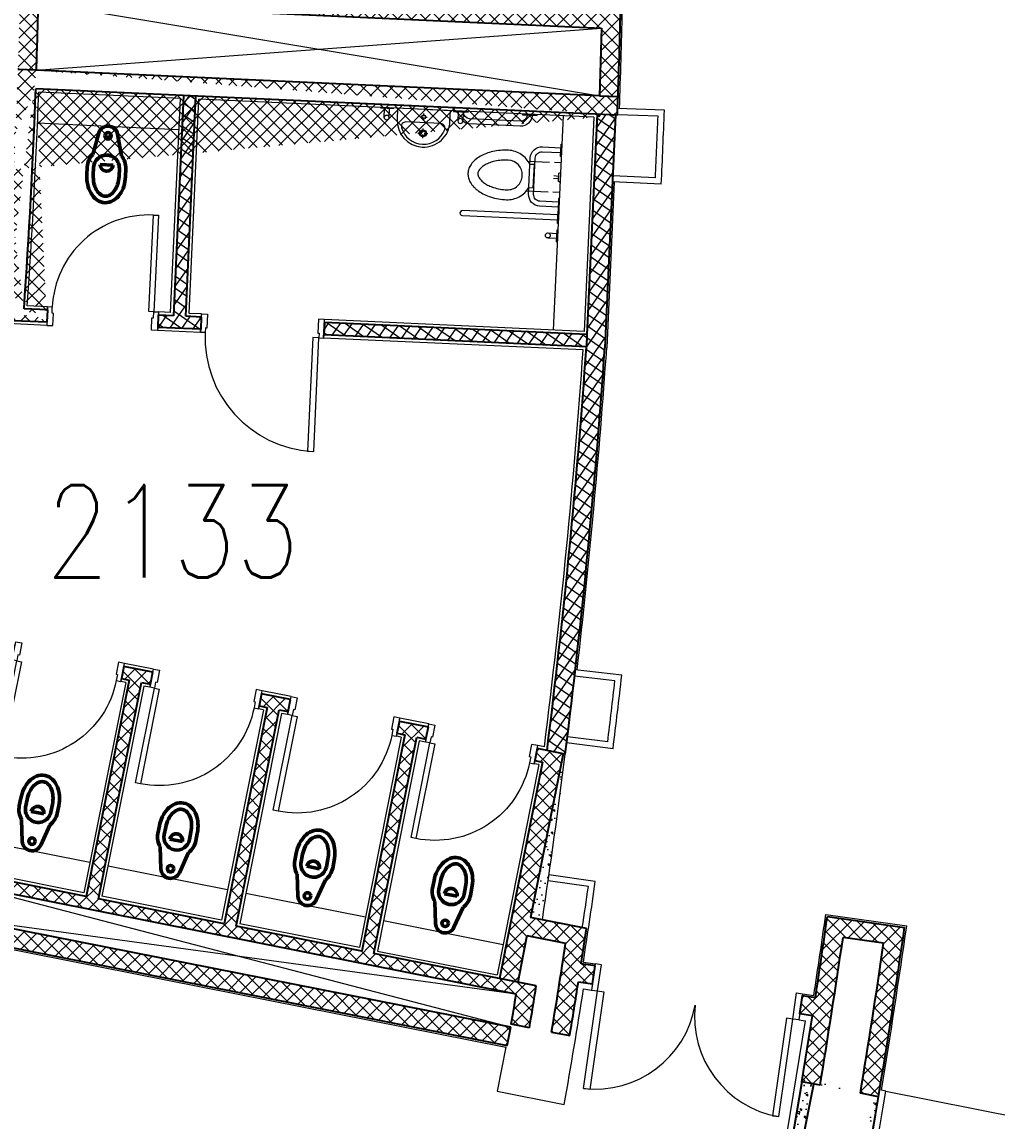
# Model space of a CAD drawing. Header units: inches. Extents: x 342932 to 557958, y 80625 to 242727.
# Drawn here: x 472382 to 480297, y 158779 to 167699 of the extents above; entities that cross this region are included whole.
import ezdxf
from ezdxf.enums import TextEntityAlignment as Align

# ---------------------------------------------------------------- set-up
doc = ezdxf.new("R2010")
doc.units = ezdxf.units.IN
doc.header["$MEASUREMENT"] = 0
for name, color, linetype, lineweight in [('First Floor$0$A-G250-G-Walls-Low-Level', 251, 'Continuous', 15), ('First Floor$0$A-G250-M-Walls-Blockwork', 7, 'Continuous', 25), ('First Floor$0$A-G250-M-Walls-Concrete', 251, 'Continuous', 20), ('First Floor$0$A-G252-H-Internal-Walls', 251, 'Continuous', 9), ('First Floor$0$A-G312-M-Wall-Finish-Plaster', 7, 'Continuous', 15), ('First Floor$0$A-G322-M-Door', 251, 'Continuous', 15), ('First Floor$0$A-G44-G-Fittings-Sanitary', 251, 'Continuous', 15), ('First Floor$0$A-Z036-G-Void-Symbology', 251, 'Continuous', 9), ('First Floor$0$Z-Z001-S-Room-Name-Identification-250', 7, 'Continuous', 15)]:
    doc.layers.add(name, color=color, linetype=linetype, lineweight=lineweight)
doc.styles.add('First Floor$0$Tag-RomanS', font='romans.shx', dxfattribs={"width": 0.8})
pattern_1 = [(140, (361382.1135223866, 239676.5216957793), (15.9390855389031, 182.184668996004), [19.05, -209.55]), (85.00000000000001, (361382.1135223866, 239676.5216957793), (-191.05664288218, -35.24282597566697), [15.24, -167.64]), (190.451, (361383.4417723866, 239691.7036957793), (-175.1166878202919, 146.9425016659592), [16.19, -178.09]), (136.1842, (361331.3135223866, 239676.5216957793), (42.04232793272716, 271.0790408921299), [28.57499999999998, -314.3249999999997]), (186.6356, (361334.8170223866, 239699.1115957793), (-247.4255558900492, 237.4042344662372), [24.285, -267.135]), (81.18400000000004, (361331.3135223866, 239676.5216957793), (-247.4251178605977, 237.404605813934), [22.86, -251.46]), (111, (361344.0135223866, 239701.9216957793), (102.2655185167625, 151.6148798353833), [19.05, -209.55]), (56.00000000000004, (361344.0135223866, 239701.9216957793), (-184.1879661223193, 61.80202834764709), [15.24, -167.64]), (161.4514, (361352.5356223866, 239714.5561957793), (-81.92285771605744, 213.4164907701245), [16.18999999999998, -178.0899999999999]), (127.5, (361382.1135223866, 239676.5216957793), (-84.55503887315311, 3.088603250591822), [0, -165.608, 0, -170.18, 0, -168.275]), (97.49999999999996, (361382.1135223866, 239676.5216957793), (-100.1805748181195, 66.81966251030575), [0, -97.02799999999999, 0, -161.798, 0, -64.135]), (57.49999999999999, (361382.1135223866, 239619.8796957793), (5.728743992673466, 135.5905951668714), [0, -63.49999999999996, 0, -198.1199999999999, 0, -262.8899999999997]), (47.5, (361382.1135223866, 239594.4796957793), (-25.426491033333, 148.129181386018), [0, -82.55, 0, -131.572, 0, -186.69])]
pattern_2 = [(55, (361382.1135223866, 239676.5216957793), (-65.0201935154387, 45.52762963536428), []), (145, (361382.1135223866, 239676.5216957793), (-45.52762963536428, -65.0201935154387), [])]
pattern_3 = [(45, (361382.1135223866, 239676.5216957793), (-56.1266007566822, 56.12660075668221), []), (135, (361382.1135223866, 239676.5216957793), (-56.12660075668221, -56.1266007566822), [])]

# ---------------------------------------------------------------- blocks, each defined once
blk = doc.blocks.new('First Floor$0$Wall Mounted WC-Top')
at = {"lineweight": 50}
for p, q in [((-52.2388059245568, 313.4328358326311), (52.23880601626297, 313.4328358122584)), ((-116.8095212438056, 235.0746268440489), (-76.32976044570387, 60.64446906164812)), ((116.8095212438348, 235.0746268440489), (76.32976044573297, 60.64446906164812))]:
    blk.add_line(p, q, dxfattribs=at)
blk.add_lwpolyline([(116.8095212438348, 235.0746268440562, 0.1844830881382514), (156.7164179621759, 339.5522387770907), (156.7164179743995, 402.2388059415825, 0.06341529084545737), (146.5424852846481, 482.1329301278383, 0.07646786530060042), (118.1752468433115, 548.128242357292, 0.1071362639938633), (65.94193821726367, 601.7741202636462, 0.1473733360632137), (1.05952494777739e-07, 621.6417910478631, 0.1473733360632136), (-65.94193801311485, 601.7741202893594, 0.1071362639938624), (-118.1752466600738, 548.1282424033852, 0.07646786530060083), (-146.5424851271528, 482.132930184991, 0.06341529084545712), (-156.7164178480598, 402.2388060027006), (-156.7164178602834, 339.5522388382087, 0.1844830881382521), (-116.8095211826876, 235.0746268896037)], format="xyb", dxfattribs=at)
blk.add_lwpolyline([(104.477611991766, 339.552238787277), (104.4776120039896, 402.2388059517689, 0.06341529084545733), (95.9708696353191, 469.040774467685, 0.07646786530060047), (73.87682797174784, 520.441730574581, 0.1071362639938632), (37.08349119125342, 558.2300864075514, 0.1473733360632135), (9.576615411788225e-08, 569.4029850774532, 0.1473733360632136), (-37.08349100407213, 558.230086422016, 0.1071362639938622), (-73.87682779930765, 520.4417306033938, 0.07646786530060082), (-95.9708694829169, 469.0407745051125, 0.0634152908454572), (-104.4776118776499, 402.2388059925142), (-104.4776118898735, 339.5522388280224, 0.9999999999999999)], format="xyb", close=True, dxfattribs=at)
blk.add_circle((1.455191522836685e-11, 78.35820895560028), 26.11940298520494, dxfattribs=at)
for centre, radius, start, end in [((4.585308488458395e-08, 313.4328358224448), 52.23880597040987, 359.9999999888276, 179.9999999888276), ((0, 78.358208955593), 78.35820895559618, 193.0652802329602, 346.9347197670447)]:
    blk.add_arc(centre, radius, start, end, dxfattribs=at)
blk = doc.blocks.new('First Floor$0$d1700-215')
at = {"layer": 'First Floor$0$A-G322-M-Door'}
for points in [[(-1599.99999988862, 214.9999999965366), (-1599.999999781052, 1014.999999996537), (-1649.999999781052, 1015.00000000326), (-1649.99999988862, 215.0000000032596)], [(-99.99999988861964, 214.9999997948617), (-99.99999978105188, 1014.999999794862), (-49.99999978105188, 1014.999999788139), (-49.99999988861964, 214.9999997881387)], [(-1699.99999988862, 215.0000000099826), (-1649.99999988862, 215.0000000032596), (-1649.999999916239, 2.463639248162508e-08), (-1699.999999899475, 0)], [(1.113803591579199e-07, 214.9999997814157), (-49.99999988861964, 214.9999997881387), (-50, 1.08091626316309e-07), (0, 0)]]:
    blk.add_lwpolyline(points, close=True, dxfattribs=at)
for centre, start, end in [((-1674.967213830751, 190.03278606807, -1.772035119421962e-06), 1.733498542047832, 88.26650144209269), ((-25.03278595337179, 190.0327858462406, -1.772035119421962e-06), 91.73349854288121, 178.2665014420927)]:
    blk.add_arc(centre, 825.3449374931133, start, end, dxfattribs=at)
blk = doc.blocks.new('First Floor$0$wc26')
at = {"layer": 'First Floor$0$A-G322-M-Door'}
for points, elevation in [([(2079.873445699133, -77103.72522144776), (2091.642912858384, -77101.38435776369), (2101.396511542108, -77150.42380426053), (2138.666490879706, -77143.0110692609), (2109.405694617307, -76995.89273031164), (2060.366248120455, -77005.64632899535)], -2.922779289089453e-09), ([(2101.396511542107, -77150.42380426053), (2062.162600167057, -77158.21483768264), (2215.838819052892, -77925.90170972729), (2255.072730486149, -77918.11067624697)], -2.922779289089453e-09), ([(1295.242301083583, -77259.7828000216), (1283.47283392434, -77262.1236637057), (1293.226432608065, -77311.16311020254), (1255.956453270471, -77318.57584520218), (1226.69565762156, -77171.4575061309), (1275.735104118408, -77161.70390744717)], -2.922779286183514e-09)]:
    blk.add_lwpolyline(points, close=True, dxfattribs=dict(at, elevation=elevation))
blk.add_arc((2060.466611721587, -77159.38033352992, -2.922779289089453e-09), 782.1096745204808, 191.1885384563312, 281.4584832977217, dxfattribs=at)
blk = doc.blocks.new('First Floor$0$Grab Bar-Top')
for p, q in [((-20.13195736141643, 79.48495414847093), (-20.13196294248337, 5.390074058941536)), ((20.00803245941643, 79.48495414847093), (20.00803804048337, 5.390074058941536))]:
    blk.add_line(p, q)
blk.add_lwpolyline([(-50, 5.390076114446856), (50, 5.390076114446856), (50, 0), (-50, 0)], close=True)
blk.add_circle((-0.06196245099999942, 79.10827437756961, 1.044511370689475e-09), 20.07352941946631)
blk = doc.blocks.new('First Floor$0$Hand Rail-Top')
blk.add_lwpolyline([(20.13196221488761, 5.36387146062043), (20.1319622148585, 779.8918496354745, 1.000000000000045), (-20.13196221491671, 779.8918496354727), (-20.13196221488761, 5.36387146062043)], format="xyb")
blk.add_lwpolyline([(49.5670844973065, 0), (-49.5670844973065, 0), (-49.5670844973065, 5.36387146062043), (49.5670844973065, 5.36387146062043)], close=True)
blk = doc.blocks.new('First Floor$0$WC1-Top')
for p, q in [((-120.44116238196, 268.2353383096705), (-120.4411709401087, 93.67647494529213)), ((120.4411906514593, 268.2353188739069), (120.4411820938272, 93.67646313572898)), ((-120.4411729082116, 53.5294161064083), (-120.441175532424, 4.321089200332028e-06)), ((-10.70587874844789, 53.5294107264561), (-6.691174832906128, 13.38235169086676)), ((6.691178113492768, 13.38235103435711), (10.70588596564774, 53.52940967664455)), ((120.4411801254624, 53.52940429714346), (120.4411775010318, -7.488401187927263e-06))]:
    blk.add_line(p, q)
at = {"elevation": -3.113917781812881e-08}
for points in [[(-93.67645405788986, 251.2865847494808), (-93.67645226445809, 214.7059122143036), (93.67648721889587, 214.7059213996106), (93.67648813007817, 251.2865847494808, 0.1364981566869674), (171.899457797629, 325.1642949047646, 0.1364981566869682), (200.7353212866878, 428.823554106435, 0.03167558533348773), (196.6328384748071, 493.5158879008264, 0.03167585312556508), (184.3911119844793, 557.1717481926679, 0.03817813647621705), (166.9421155247882, 608.1736970253713, 0.03817813647621698), (141.9413297511797, 655.9296073704389, 0.05341561904794072), (110.4846118952792, 696.0182599381645, 0.05341470272255491), (71.24942857753338, 728.53326498175, 0.07329165004463457), (37.20654683163549, 744.5167676830521, 0.08750008441107449), (4.283798041626596e-05, 750.0000346597589, 0.07328983270952384), (-37.20651275944718, 744.5167676830521, 0.07329165004463041), (-71.24939450534507, 728.53326498175, 0.05341470272255965), (-110.4845778230909, 696.0182599381645, 0.02668878578395692), (-127.2836168478926, 676.8140736830464, 0.0266887857839577), (-141.9412956789914, 655.9296073704389, 0.03817813647621609), (-166.9420814525998, 608.1736970253713, 0.03817813647621805), (-184.391077912291, 557.1717481926679, 0.03167585312556478), (-196.6328044026187, 493.5158879008266, 0.03167585312549901), (-200.7352872144995, 428.823554106435, 0.1364981566869675), (-171.8994237254407, 325.1642949047646, 0.136498156686968), (-93.67645405788986, 251.2865847494808, 0.999994830903991)], [(2.709193500213537e-05, 308.3823874308323, 0.4142135480137112), (120.4412036087867, 428.8235580429346, 0.06341526758027159), (106.6595800855808, 537.0483331722643, 0.03817816488615993), (93.17404414360635, 576.4654474020075, 0.03817829232775073), (73.85209858455039, 613.3737571786137, 0.05341520030441709), (52.9557463345153, 640.0042289573953, 0.05341526702018172), (26.89230498503601, 661.6035433072537, 0.07329134738483245), (14.04320750098559, 667.6363271091477, 0.07329003480231881), (3.890143996443385e-05, 669.7059169815037, 0.07329171755700066), (-14.0431299011249, 667.6363284860677, 0.07328966463023527), (-26.89222797677796, 661.603545943988, 0.05341694555798066), (-52.95567144406527, 640.0042341498249, 0.05341337621283135), (-73.85197741812446, 613.3738426395138, 0.03818017470334809), (-93.17397548326107, 576.4654565379668, 0.03817636704143955), (-106.6595152901704, 537.0483436304202, 0.03167775011353802), (-116.9818693721284, 483.3729379059395, 0.03167362250336049), (-120.4411494249784, 428.8235698528004, 0.4142162900836011), (2.118718554342162e-05, 308.3823874308325, -2.303730671364997e-06)]]:
    blk.add_lwpolyline(points, format="xyb", dxfattribs=at)
for points in [[(-240.9992397031587, 5.390069269393116), (-240.9992322962533, 156.4787268235026, -0.1989123533953028), (-213.6074780280555, 222.6082673377154, -0.1989123533953028), (-147.4779377759741, 250.0000222387544), (147.4779022836623, 250.0000395211877, -0.1989123813640196), (213.6074528623454, 222.6082852529884, -0.1989123686231971), (240.999207763383, 156.4787395211878), (240.9992003564708, 5.390084746912017)], [(-200.7353397031587, 5.390067295512988), (-200.7353322962533, 156.4787248496225, -0.1989123533953028), (-185.1366011648093, 194.1373907469275, -0.1989123533953027), (-147.4779354167798, 209.7361222387545), (147.4779046428567, 209.7361395211877, -0.1989123813640196), (185.1365762715569, 194.1374083897429, -0.1989123686231972), (200.735307763383, 156.4787395211878), (200.7353003564709, 5.390086720793995)]]:
    blk.add_lwpolyline(points, format="xyb")
for points in [[(-170.8672814655138, 5.390089171983085), (-270.8672807952744, 5.390089171983085), (-270.8672807952744, 9.868389626466185e-07), (-170.8672814655138, 9.868389626466185e-07)], [(-33.45588072564571, 13.38235300307117), (33.45588400614504, 13.38234972235643), (40.14705804709415, -1.512206925187491e-11), (-40.14705804709415, 1.512206925187491e-11)], [(170.8672506915907, 5.390089171983085), (270.8672500213513, 5.390089171983085), (270.8672500213513, 9.868389626466185e-07), (170.8672506915907, 9.868389626466185e-07)]]:
    blk.add_lwpolyline(points, close=True)
blk = doc.blocks.new('First Floor$0$WB-Top')
for p, q in [((-9.572591815231135, 193.4562301808037), (-40.0732424572634, 193.4562301808037)), ((0.1634761779278051, 233.2576135825948), (0.1634761778987013, 203.1592797786871)), ((0.1634761778987013, 183.7156824391277), (0.1634761778987013, 153.2041068965045)), ((40.4001948130026, 193.4562301808037), (9.87099033195409, 193.4562301808328)), ((-6.322300360712688, 60.63672139585833), (-28.77952118401299, 60.63672139588743)), ((-0.006670685281278566, 54.42437648170744), (-0.006670685281278566, 32.01698970681173)), ((0.01943499443586916, 89.15298234688817), (0.04754891371703707, 66.28392660280224)), ((28.35803428915096, 60.63672139591654), (5.886645530350506, 60.63672139585833))]:
    blk.add_line(p, q)
at = {"ltscale": 0.02}
for points in [[(-214.2874992511352, 0), (214.2874992511061, 0), (214.287499251077, 88.82501578051597, 0.4116473581825134), (-9.690303090313067e-13, 305.000000000072, 0.4219403155210462), (-214.2874992511934, 88.82501578057418), (-214.2874992511352, 0)], [(-141.7885578333364, 107.9237978098681), (141.7885578332782, 107.9237978098681, 0.239095199289269), (170.4840035123828, 122.4776790785519, 0.1593380812991664), (177.3544678332782, 143.4897078098681, 0.07683012307304403), (175.694594769618, 154.2281720110311, 0.326977675918351), (-2.909254597006517e-11, 282.8792448858114, 0.3269776759183529), (-175.6945947696763, 154.2281720110311, 0.07683012307304245), (-177.3544678333364, 143.4897078098681, 0.1593380812991674), (-170.484003512441, 122.4776790785519, 0.2390951992892683), (-141.7885578333364, 107.9237978098681)]]:
    blk.add_lwpolyline(points, format="xyb", dxfattribs=at)
for centre, radius in [((0, 193.4983012688954), 28.69016923832228), ((0, 193.4983012688954), 19.96690505251729), ((-0.2107434473582543, 60.58508523241107), 17.20893744933887)]:
    blk.add_circle(centre, radius)
blk = doc.blocks.new('First Floor$0$Towel Rail-Grab Bar-Top')
for p, q in [((-72.49608035126585, 100.1468858553726, 1.087557790009346e-09), (-487.5039335307956, 100.1468949857772, 1.087557812776957e-09)), ((-580.9645793871314, 6.355140524190574), (-580.9645891422697, 80.44974933891353, 1.04427042865821e-09)), ((-540.8245793871174, 6.355146072759453), (-540.8245891422557, 80.44975488544515, 1.044270432121542e-09)), ((-72.49607782295789, 59.9998270164142, 1.087557790009804e-09), (-487.5039310025168, 59.99983614684788, 1.087557812777415e-09))]:
    blk.add_line(p, q)
for points in [[(-619.49230742894, 6.355138097962481), (-500.50769257106, 6.355138097962481), (-500.50769257106, 0), (-619.49230742894, 0)], [(-59.49230742882355, 6.355138098020689), (59.49230742882355, 6.355138098020689), (59.49230742882355, 0), (-59.49230742882355, 0)]]:
    blk.add_lwpolyline(points, close=True)
blk.add_circle((-560.894589090225, 80.07334361823268, 1.044497397792286e-09), 20.07352941946631)
for centre, radius, start, end in [((-481.6346617665549, 0.8370831037173048), 99.4830829107528, 93.38228252506056, 126.517456483745), ((-78.36535211550654, 0.8370905963565747), 99.4830829107528, 3.179671028322543, 86.61771747493943), ((-481.3473005483975, 0.7467608673105133), 59.57204983009503, 95.93197996332148, 174.5979256977368), ((-78.652713333664, 0.7467683599497832), 59.57204983009503, 5.402074302263192, 84.06802003667853)]:
    blk.add_arc(centre, radius, start, end)
blk = doc.blocks.new('First Floor$0$wc02')
at = {"layer": 'First Floor$0$A-G322-M-Door'}
for points, elevation in [([(642.1019375142489, -69907.98846658439), (630.1144349512592, -69908.53599037594), (632.3957840826796, -69958.48391772174), (594.4353592998851, -69960.21774306161), (587.4113176288254, -69810.38218202819), (637.3592449746186, -69808.10083289677)], -3.215550341226949e-09), ([(1441.080404665056, -69871.49548421365), (1453.067907228046, -69870.94796042211), (1455.349256359467, -69920.89588776791), (1493.309681142262, -69919.16206242805), (1486.645628010783, -69769.31005907986), (1436.69770066499, -69771.5914082113)], -3.080889431043296e-09), ([(632.3957840826796, -69958.48391772174), (672.3541259445655, -69956.65883793002), (704.4005063900955, -70739.81488391197), (664.4421644939252, -70741.6399636484)], -3.218508036869943e-09)]:
    blk.add_lwpolyline(points, close=True, dxfattribs=dict(at, elevation=elevation))
blk.add_arc((672.3541259445657, -69956.65883793002, -3.210184600180323e-09), 783.8114332272445, 272.3432093511982, 2.615141448615566, dxfattribs=at)
blk = doc.blocks.new('First Floor$0$d1000-150')
at = {"layer": 'First Floor$0$A-G322-M-Door'}
for points in [[(-950.0000000000437, -112.000000127664), (-962.0000000000873, -112.0000001276785), (-962.0000000000728, -150.0000001276348), (-1000.000000000058, -150.0000001276203), (-1000, 7.130438461899757e-10), (-950, 6.83940015733242e-10), (-950.0000000000437, -112.000000127664)], [(-49.99999999998545, -112.0000001279404), (-37.99999999995634, -112.0000001279259), (-37.9999999999709, -150.0000001278968), (1.455191522836685e-11, -150.0000001278968), (1.455191522836685e-11, 4.365574568510056e-10), (-50, 4.365574568510056e-10), (-49.99999999998545, -112.0000001279404)]]:
    blk.add_lwpolyline(points, dxfattribs=at)
blk.add_lwpolyline([(-88, -1074.000000127955), (-38.00000000001455, -1074.00000012794), (-38, -150.0000001278968), (-87.99999999998545, -150.0000001278968)], close=True, dxfattribs=at)
blk.add_arc((-37.8648564673058, -149.9445337838406), 924.1351451973287, 180.003438877686, 269.2476073491443, dxfattribs=at)
blk = doc.blocks.new('First Floor$0$tag-roomname')
at = {"lineweight": 18, "ltscale": 0.01, "style": 'First Floor$0$Tag-RomanS', "width": 0.8}
blk.add_attdef('ROOM_NO_2', text='', height=3, dxfattribs=at).set_placement((-6.707523425575346e-12, 1.611682818592953), align=Align.MIDDLE_CENTER)
at = {"linetype": 'ByBlock', "lineweight": 15, "ltscale": 0.01, "style": 'First Floor$0$Tag-RomanS', "width": 0.8, "flags": 1}
for tag, p in [('ROOM_NAME_1', (-6.139089236967266e-12, -2.287525053430159)), ('ROOM_NAME_2', (-6.139089236967266e-12, -5.744039249906223))]:
    blk.add_attdef(tag, text='', height=2.5, dxfattribs=at).set_placement(p, align=Align.MIDDLE_CENTER)

msp = doc.modelspace()

# ---------------------------------------------------------------- hatches: boundary and pattern name
at = {"layer": 'First Floor$0$A-G252-H-Internal-Walls'}
h = msp.add_hatch(dxfattribs=at)
h.set_pattern_fill('ANSI37', color=256, scale=25, style=0)
h.set_pattern_definition(pattern_3)
h.paths.add_polyline_path([(469891.9644834567, 168127.3668743445), (469891.9716783845, 172201.4484123367), (470741.9716728514, 172201.4484122785), (470741.9716728514, 172351.4484117074), (469891.9716727887, 172351.4484118238), (469891.9716727618, 172826.5216960093), (469742.116772302, 172826.5216960094), (469742.1167724037, 167982.0600876696), (470568.7267109494, 167944.3050401931), (470565.709587654, 167845.0558593278), (470715.6403260353, 167840.498043137), (470718.5879248362, 167937.4601947814), (472365.7863202351, 167862.2251283717, -0.002522046962765298), (472349.7554138607, 167312.6614824067), (472499.6676683297, 167307.5315740582, 0.002516392343374247), (472515.7128741603, 167857.3720749543), (477087.3944941181, 167648.5620826536), (477070.6769134508, 167098.7524799617), (477220.5631773947, 167093.490837387, 0.002941129032664884), (477240.9621279908, 167791.7050170661)])
h = msp.add_hatch(dxfattribs=at)
h.set_pattern_fill('ANSI37', color=256, scale=25, style=0)
h.set_pattern_definition([(45, (350668.8149633579, 239676.5216957793), (-56.1266007566822, 56.12660075668221), []), (135, (350668.8149633579, 239676.5216957793), (-56.12660075668221, -56.1266007566822), [])])
edge = h.paths.add_edge_path(flags=16)
edge.add_line((472325.3937842477, 166701.1966404834), (470683.2815282992, 166776.1994881642))
edge.add_arc((-2879922.550057171, 268796.5121460415), 3352158.645238821, 358.2493731731159, 358.2559786991442, ccw=False)
edge.add_line((470671.4975252971, 166389.9149254271), (472306.4744494801, 166315.2379812889))
edge.add_arc((417882.1644987316, 169176.5101073738), 54499.47148179194, 356.9905355411647, 357.3967853700513)
edge = h.paths.add_edge_path()
edge.add_line((477220.5631773947, 167093.490837387), (477213.6469057414, 166942.0659991239))
edge.add_line((477070.6769134508, 167098.7524799617), (477220.5631773947, 167093.490837387))
edge.add_line((472499.6908502256, 167307.530515234), (472349.7554048091, 167312.661217892))
edge.add_arc((417882.1644987316, 169176.5101073738), 54499.47148179194, 357.5544819530309, 358.0401369019985)
edge.add_arc((-2879922.550057171, 268796.5121460415), 3352158.645238821, 358.2585428269796, 358.2587953076367)
edge.add_line((472332.0004302613, 166851.0512657378), (470687.8438343336, 166926.1474878634))
edge.add_arc((-2885054.002253098, 268952.5877930827), 3357142.470444428, 358.2494770512201, 358.2587938926557)
edge.add_line((470688.2913859661, 166940.9136749562), (470538.3606475011, 166945.4714911486))
edge.add_line((470521.7303030644, 166399.8211707866), (469671.8328519845, 166438.6398651797))
edge.add_line((469415.1099484564, 162135.6383581473), (469475.5350788477, 162579.3029336045))
edge.add_line((469268.0914292981, 162167.3865702419), (469415.1835382781, 162135.6224747073))
edge.add_arc((418631.2456705085, 169082.8993767233), 51258.62088654669, 352.8844457604762, 356.8642550421314)
edge.add_arc((418240.2677959437, 169145.5145282819), 51502.74802916347, 352.213021678639, 356.9872678357814)
edge.add_line((472589.2455803854, 165361.4175967769), (472398.914751442, 165370.1108741365))
edge.add_line((472584.5628847484, 165261.5272229128), (472241.9619634171, 165277.175370138))
edge.add_line((472589.2455803854, 165361.4175967769), (472584.5628847484, 165261.5272229128))
edge.add_line((477070.6769134508, 167098.7524799617), (472499.6908502256, 167307.530515234))
edge.add_arc((417882.1644987316, 169176.5101073738), 54499.47148179194, 355.8973565135854, 356.8328317962149)
edge.add_arc((417882.1645037648, 169176.5101070757), 54649.47147675014, 356.0063064075716, 357.8828656780873)
edge.add_line((470309.1772412824, 162413.4811206087), (469475.5350788476, 162579.3029336045))
edge.add_arc((417919.880231625, 169198.1865828751), 52826.79878031417, 352.620947915342, 352.7894618410546)
edge.add_line((469495.0904402992, 162733.4497607835), (470328.9052758274, 162567.5936009491))
edge.add_line((472298.3927935499, 166165.4488391733), (469813.1189723462, 166278.962768069))
edge.add_line((477215.0516429909, 166942.0018382866), (472494.3317474184, 167157.6189165107))
h = msp.add_hatch(dxfattribs=at)
h.set_pattern_fill('ANSI37', color=256, scale=25, angle=10, style=0)
h.set_pattern_definition(pattern_2)
h.paths.add_polyline_path([(473794.621957698, 167098.2286522836), (473694.7261032441, 167102.7913571215), (473613.0537849532, 165314.6556048559), (473488.1798998238, 165320.3591649382), (473483.7371965462, 165220.4578295281), (473833.2122614963, 165204.4957088), (473837.7749609535, 165304.3915634371), (473712.9496396234, 165310.0929053891)])
h = msp.add_hatch(dxfattribs=at)
h.set_pattern_fill('ANSI37', color=256, scale=25, angle=10, style=0)
h.set_pattern_definition(pattern_2)
h.paths.add_polyline_path([(477200.1037378197, 166942.6845781221), (477050.2599562326, 166949.5286353747), (476968.5876459244, 165161.3930634958), (474836.7335073202, 165258.7645687849), (474832.170807855, 165158.8687141482), (476963.9822684918, 165061.4991581566, -0.01389624352785798), (476644.1442438078, 161785.6915319473), (476791.6354571399, 161756.3565739847, 0.01395640126656422), (477113.8687283585, 165054.6531586951)])
h = msp.add_hatch(dxfattribs=at)
h.set_pattern_fill('ANSI37', color=256, scale=25, style=0)
h.set_pattern_definition(pattern_3)
h.paths.add_polyline_path([(471913.9654140054, 160697.5117521378), (476393.8233919293, 159807.3580196454, -0.001040786058572113), (476354.3340120342, 159563.9789241043), (476501.6672317866, 159535.5105411702, 0.001452517894290937), (476556.6616357327, 159876.0710849934), (475238.7313054894, 160138.1980954125), (475587.9101376885, 161893.8102803022), (475661.3750974131, 161879.1986199994), (475680.882294736, 161977.2775129766), (475445.4929515516, 162024.0947863412), (475425.9857545033, 161926.0158935853), (475489.8312446712, 161913.3174773714), (475140.6524124847, 160157.7052927344), (474120.6319252483, 160360.5801448794), (474469.8107574923, 162116.1923300498), (474543.2757172377, 162101.5806697429), (474562.7829144686, 162199.6595623474), (474327.3935714531, 162246.4768360072), (474307.8863741895, 162148.397943344), (474371.7318643661, 162135.6995269885), (474022.5530322448, 160380.087342201), (473002.5325450067, 160582.9621943464), (473351.7113773326, 162338.5743797902), (473425.1763370798, 162323.9627194829), (473444.683534268, 162422.0416118727), (473209.3884014499, 162468.8401476906), (473189.8812042506, 162370.761255351), (473253.6324841997, 162358.081576513), (472904.453652011, 160602.4693916665), (471884.4331648326, 160805.3442437999), (472233.6119972141, 162560.9564295236), (472307.1711669626, 162546.3260315142), (472326.6783641072, 162644.4049235932), (472155.0403013891, 162678.5425190879), (471683.6641305757, 160308.5427572248), (476320.87999059, 159392.2056451758), (476349.5859115769, 159539.4337481604), (471860.0795484931, 160426.5827227739)])
at = {"layer": 'First Floor$0$A-G252-H-Internal-Walls', "ltscale": 0.02}
h = msp.add_hatch(dxfattribs=at)
h.set_pattern_fill('ANSI37', color=256, scale=25, style=0)
h.set_pattern_definition(pattern_3)
h.paths.add_polyline_path([(476258.7517927021, 159935.3232432723), (476405.8701322064, 159906.06244729), (476481.0458139512, 160284.0330763392), (476795.4036318774, 160221.5095323806, -0.003061326231306992), (476681.3333805437, 159500.7946452459), (476828.6659432671, 159472.3263892659, 0.00184880426275911), (476898.8177714641, 159908.5070076328), (477012.8292022211, 159892.0631544164), (477034.2423233024, 160040.5268814531), (476921.9041227725, 160056.7294049003, 0.001202029832457594), (476965.0704063036, 160340.7021170135), (476510.3066099474, 160431.1514158408), (476774.5561617382, 161759.7535249035), (476563.5923319152, 161801.7127368434), (476544.0851345877, 161703.6338438588), (476607.9306249053, 161690.9354278956)])
at = {"layer": 'First Floor$0$A-G252-H-Internal-Walls'}
h = msp.add_hatch(dxfattribs=at)
h.set_pattern_fill('AR-CONC', color=256, angle=90, style=0)
h.set_pattern_definition(pattern_1)
h.paths.add_polyline_path([(476791.6354571399, 161756.3565739847), (476774.5561617382, 161759.7535249035), (476510.3066099475, 160431.1514158407), (476606.6699618815, 160411.9854275081, 0.005714021275680991)])
h = msp.add_hatch(dxfattribs=at)
h.set_pattern_fill('ANSI37', color=256, scale=25, style=0)
h.set_pattern_definition(pattern_3)
edge = h.paths.add_edge_path()
edge.add_line((478716.8313651426, 159797.8472918393), (478822.333532693, 159782.6307285028))
edge.add_arc((417882.1135417449, 169176.5216930734), 61659.99999999507, 351.2368722946799, 351.8535131480279)
edge.add_line((478919.9032123224, 160439.025934577), (479546.4359311885, 160349.4939652582))
edge.add_arc((418213.7182945467, 169082.2498789418), 61951.29763406102, 350.61021342898766, 351.8965045418445, ccw=False)
edge.add_line((479334.9466042532, 158974.8897657992), (479187.7249704514, 159004.0109881175))
edge.add_arc((418213.7182945465, 169082.2498789416), 61801.29763406118, 350.6145817334987, 351.757510482805)
edge.add_line((479376.6201248202, 160222.2369582899), (479046.9589766237, 160269.3457698765))
edge.add_arc((417882.1135420047, 169176.5216930336), 61809.99999973231, 350.58823616446756, 351.71450186508173, ccw=False)
edge.add_line((478860.0648470697, 159068.8239035254), (478712.7699297589, 159097.9596217116))
edge.add_line((478712.7699297589, 159097.9596217116), (478799.2993676325, 159634.4008044198))
edge.add_line((478799.2993676325, 159634.4008044198), (478695.418457452, 159649.3835340254))
edge.add_line((478695.418457452, 159649.3835340254), (478716.8313651426, 159797.8472918393))
h = msp.add_hatch(dxfattribs=at)
h.set_pattern_fill('AR-CONC', color=256, angle=90, style=0)
h.set_pattern_definition(pattern_1)
h.paths.add_polyline_path([(478715.9239961847, 159116.5462660314), (478629.0844730448, 158604.8083659346), (478713.0202916319, 158588.2222272007), (478809.9485069241, 159078.7371822024), (479300.4634619257, 158981.8089669103), (479203.5352466336, 158491.2940119086), (479247.2921903681, 158482.6474203632), (479333.8936259564, 158992.0815013319)])

# ---------------------------------------------------------------- linework, layer by layer
for p, q in [((472499.6908502256, 167307.530515234), (472349.7554048091, 167312.661217892, -2.925965470355713e-09)), ((477070.6769134508, 167098.7524799617, -2.926116347012835e-09), (477220.5631773947, 167093.490837387, -2.925221541948491e-09))]:
    msp.add_line(p, q)
at = {"layer": 'First Floor$0$A-G250-G-Walls-Low-Level'}
msp.add_line((479393.387108751, 159021.979897888, -2.922780948447291e-09), (488582.567135631, 157198.5851548162, -2.92278094844729e-09), dxfattribs=at)
at = {"layer": 'First Floor$0$A-G250-M-Walls-Blockwork'}
for p, q in [((472515.7128741603, 167857.3720749543), (477087.3945148588, 167648.5620817062, -2.92609905418001e-09)), ((477087.394494118, 167648.5620826536, -2.926099040904882e-09), (477070.6769134508, 167098.7524799617, -2.926116347012835e-09)), ((477070.6769134508, 167098.7524799617, -2.926116347012835e-09), (472499.6908502256, 167307.530515234)), ((477215.0516429909, 166942.0018382866, -2.925221541948491e-09), (472494.3317474184, 167157.6189165107, -2.925965470355713e-09)), ((473694.7261032441, 167102.7913571215, -4.638891188078022e-09), (473613.0537849532, 165314.6556048559, -4.638891188078022e-09)), ((473712.9496396233, 165310.0929053891, -4.638891188071458e-09), (473794.621957698, 167098.2286522837, -4.638891188071458e-09)), ((477050.2599562446, 166949.5286356391), (476968.5876459245, 165161.3930634958, -6.236554385455129e-09)), ((477200.1037378208, 166942.6845781461, -5.845560237538019e-09), (477113.8681715141, 165054.6409671312, -5.845560237537979e-09)), ((472589.2455803854, 165361.4175967769, -2.925221541948491e-09), (472398.914751442, 165370.1108741365, -2.925221541948491e-09)), ((472589.2455803854, 165361.4175967769, -2.918146164368905e-09), (472584.5628847484, 165261.5272229128, -2.925221802418618e-09)), ((473488.1798998238, 165320.3591649382, -2.925633126077787e-09), (473483.7371965462, 165220.4578295282, -2.917831663131351e-09)), ((473613.0537849532, 165314.6556048559, -4.638891188078022e-09), (473488.1798998238, 165320.3591649382, -2.925633126077787e-09)), ((473837.7749609535, 165304.3915634371, -2.92522154194853e-09), (473712.9496396233, 165310.0929053891, -2.906069713588305e-09)), ((473837.7749609535, 165304.3915634371, -5.960077675653285e-09), (473833.2122614963, 165204.4957088, -5.960077675653285e-09)), ((472584.5628847484, 165261.5272229128, -2.925221802418618e-09), (472241.9619634171, 165277.175370138, -2.925965470355713e-09)), ((473833.2122614963, 165204.4957088, -2.925221541948491e-09), (473483.7371965462, 165220.4578295281, -2.925221541948491e-09)), ((474836.7335073202, 165258.7645687849, -2.925221541948491e-09), (474832.170807855, 165158.8687141482, -2.925221541948491e-09)), ((476968.5876459245, 165161.3930634958, -2.925221541948491e-09), (474836.7335073202, 165258.7645687849, -2.925221541948491e-09)), ((476963.9822684918, 165061.4991581566, -2.92278094844787e-09), (474832.170807855, 165158.8687141482, -2.925221541948491e-09)), ((476968.5876459245, 165161.3930634958, -6.236554385455129e-09), (476963.9822684918, 165061.4991581566, -2.92278094844787e-09)), ((473209.3884014499, 162468.8401476906, -2.922780943604824e-09), (473189.8812042506, 162370.761255351, -2.922780943604824e-09)), ((473444.683534268, 162422.0416118727, -2.92278094844787e-09), (473209.3884014499, 162468.8401476906, -2.922780943604824e-09)), ((473253.6324841997, 162358.081576513, -2.92278094844787e-09), (472904.453652011, 160602.4693916665, -2.92278094844787e-09)), ((473189.8812042506, 162370.761255351, -2.922780943604824e-09), (473253.6324841997, 162358.081576513, -2.92278094844787e-09)), ((473425.1763370798, 162323.9627194829, -2.92278094844787e-09), (473444.683534268, 162422.0416118727, -2.92278094844787e-09)), ((473002.5325450067, 160582.9621943464, -2.92278094844787e-09), (473351.7113773326, 162338.5743797902, -2.92278094844787e-09)), ((473351.7113773326, 162338.5743797902, -2.92278094844787e-09), (473425.1763370798, 162323.9627194829, -2.92278094844787e-09)), ((474327.3935714531, 162246.4768360072, -2.92278094844787e-09), (474307.8863741895, 162148.397943344, -2.92278094844787e-09)), ((474562.7829144686, 162199.6595623474, -2.92278094844787e-09), (474327.3935714531, 162246.4768360072, -2.92278094844787e-09)), ((474543.2757172377, 162101.580669743, -2.92278094844787e-09), (474562.7829144686, 162199.6595623474, -2.92278094844787e-09)), ((474371.7318643661, 162135.6995269885, -2.92278094844787e-09), (474022.5530322448, 160380.087342201, -2.92278094844787e-09)), ((474120.6319252483, 160360.5801448794, -2.92278094844787e-09), (474469.8107574923, 162116.1923300498, -2.92278094844787e-09)), ((474307.8863741895, 162148.397943344, -2.92278094844787e-09), (474371.7318643661, 162135.6995269885, -2.92278094844787e-09)), ((474469.8107574923, 162116.1923300498, -2.92278094844787e-09), (474543.2757172377, 162101.580669743, -2.92278094844787e-09)), ((475445.4929515516, 162024.0947863412, -2.922780948447866e-09), (475425.985754501, 161926.0158935734, -2.922780948447866e-09)), ((475445.4929515516, 162024.0947863412, -4.596743055060634e-09), (475680.882294736, 161977.2775129766, -4.596743055060634e-09)), ((475489.8312446713, 161913.3174773714, -2.92278094844787e-09), (475140.6524124847, 160157.7052927344, -2.92278094844787e-09)), ((475425.9857545033, 161926.0158935853, -2.922780942636236e-09), (475489.8312446713, 161913.3174773714, -2.922780942636236e-09)), ((475661.3750974131, 161879.1986199994, -2.922780948447873e-09), (475680.882294736, 161977.2775129766, -2.922780948447873e-09)), ((475238.7313054894, 160138.1980954125, -2.92278094844787e-09), (475587.9101376885, 161893.8102803022, -2.92278094844787e-09)), ((475587.9101376885, 161893.8102803022, -2.92278094844787e-09), (475661.3750974131, 161879.1986199994, -2.92278094844787e-09)), ((476774.5561617382, 161759.7535249035, -2.922704205610251e-09), (476510.3066099474, 160431.1514158407, -2.813761731133454e-09)), ((476563.5923319152, 161801.7127368434, -2.922780945542048e-09), (476544.0851345877, 161703.6338438588, -2.922780945542048e-09)), ((476791.6354568091, 161756.3565740505, -2.926102654017927e-09), (476563.5923319152, 161801.7127368434, -2.922780945542048e-09)), ((476607.9306249053, 161690.9354278956, -2.922780948448064e-09), (476258.7517927021, 159935.3232432723, -2.922780948448064e-09)), ((476544.0851345877, 161703.6338438588, -2.922780945542048e-09), (476607.9306249053, 161690.9354278956, -2.92278094844787e-09)), ((467700.9855991222, 161095.5400102964, -1.42591160229351e-09), (476320.87999059, 159392.2056451758)), ((472904.453652011, 160602.4693916665, -2.92278094844787e-09), (471884.4331648326, 160805.3442437999, -2.92278094844787e-09)), ((476393.8233919293, 159807.3580196454), (471913.9654140054, 160697.5117521378, -2.922780948447939e-09)), ((474022.5530322448, 160380.087342201, -2.92278094844787e-09), (473002.5325450067, 160582.9621943464, -2.92278094844787e-09)), ((476349.5859115769, 159539.4337481604), (471860.0795484931, 160426.5827227739)), ((476965.0704063036, 160340.7021170135), (476510.3066099474, 160431.1514158407)), ((478919.9032123224, 160439.025934577), (479546.4359311885, 160349.4939652582)), ((475140.6524124847, 160157.7052927344, -2.92278094844787e-09), (474120.6319252483, 160360.5801448794, -2.92278094844787e-09)), ((476481.0458139512, 160284.0330763392, -2.801698348246371e-09), (476405.8701322064, 159906.06244729, -2.770705581241641e-09)), ((476481.0458139511, 160284.0330763392), (476795.4036318774, 160221.5095323806)), ((479376.6201248202, 160222.2369582899), (479046.9589766237, 160269.3457698766)), ((476556.6616357327, 159876.0710849934), (475238.7313054894, 160138.1980954125, -2.922780948448031e-09)), ((477034.0993715086, 160039.5371517804), (476921.7514482893, 160055.7410775298)), ((477012.6864637351, 159891.0733939785), (477034.0995848165, 160039.5371210151)), ((476898.6626113238, 159907.5190387683), (477012.6864637351, 159891.0733939785)), ((478695.275718966, 159648.3937735874), (478716.6886266566, 159796.8575314013)), ((478716.6886266566, 159796.8575314013), (478822.1811676562, 159781.6423565009)), ((478799.1401010724, 159633.4134278236), (478695.275718966, 159648.3937735874)), ((478712.7699297589, 159097.9596217116), (478799.1401010724, 159633.4134278236)), ((476320.87999059, 159392.2056451758), (476349.5859115769, 159539.4337481604)), ((476501.6672317866, 159535.5105411702), (476354.3340120342, 159563.9789241043)), ((476681.3333805437, 159500.7946452459), (476828.6659432671, 159472.3263892659)), ((478712.7699297589, 159097.9596217116), (478629.0844730448, 158604.8083659346, -2.926102654018102e-09)), ((478860.0648470697, 159068.8239035254), (478712.7699297589, 159097.9596217116)), ((478713.0202916319, 158588.2222272007, -2.926102654017933e-09), (478809.9485069241, 159078.7371822024, -2.926102654017933e-09)), ((479334.9466042532, 158974.8897657992), (479187.7249704514, 159004.0109881175))]:
    msp.add_line(p, q, dxfattribs=at)
for centre, radius, start, end in [((417882.1645034624, 169176.5101070847), 54649.47147705272, 358.0401371803861, 358.6168506059715), ((417882.1135281155, 169176.5216954253, -2.925221541948491e-09), 59374.99999440491, 357.8432202469442, 358.6635562723678), ((417882.1645037648, 169176.5101070757, -2.925965470355713e-09), 54649.47147675014, 356.0063064078792, 357.8828656777179), ((417882.1135418582, 169176.5216940746, -2.92278094844787e-09), 59224.99998060171, 352.8312324258557, 356.0158118719384), ((417882.1135418582, 169176.5216940746, -2.92278094844787e-09), 59374.99998060171, 352.8209072583688, 356.019271167883), ((417882.1135417449, 169176.5216930734), 61659.99999999507, 351.2359430291901, 351.8535131487865), ((417882.4943216117, 169176.4923509317), 59739.61822661086, 351.2180164029009, 351.4944603544502), ((418213.7182945467, 169082.2498789418), 61951.29763406102, 350.6102134295012, 351.8965045419469), ((417882.49376903, 169176.492376041), 59589.61877909801, 350.6553856744864, 351.3569877745359), ((417882.1135420047, 169176.5216930336), 61809.99999973231, 350.5882361649412, 351.7145018651463), ((418213.7182945465, 169082.2498789416), 61801.29763406118, 350.6145817329911, 351.7575104829417), ((417913.7376214023, 169171.1282341415), 59374.99999458068, 350.6605022350217, 350.9933945815774), ((417882.4943216117, 169176.4923509317), 59739.61822661086, 350.6513883493959, 351.074143424242), ((417913.7376214055, 169171.1282341415), 59224.99999457748, 350.6645472065036, 350.9030777151837), ((418213.7182945466, 169082.2498789422, -2.922780948447291e-09), 61951.29763406111, 341.8957390155656, 350.6102134295012)]:
    msp.add_arc(centre, radius, start, end, dxfattribs=at)
at = {"layer": 'First Floor$0$A-G250-M-Walls-Concrete'}
msp.add_arc((417882.1135418582, 169176.5216940746, -2.92278094844787e-09), 59374.99998060171, 351.5113642980928, 352.8209072583688, dxfattribs=at)
at = {"layer": 'First Floor$0$A-G312-M-Wall-Finish-Plaster'}
for p, q in [((473668.5241774273, 167076.9328712872, -4.619470444086689e-09), (472518.3013856822, 167129.468856306, -2.922780948447291e-09)), ((473589.2339539756, 165340.9507622189, -3.256625019429034e-09), (473668.5241774273, 167076.9328712872, -4.61947044601815e-09)), ((473739.0669582436, 165334.0989991646, -3.25644118724796e-09), (473818.4500445849, 167072.114250008, -4.620970324046717e-09)), ((477024.1451252136, 166925.6911321883), (473818.4500445849, 167072.114250008, -3.179343049180564e-09)), ((477596.8246299155, 166982.5977319581, -2.92278094844787e-09), (477217.0808391096, 166996.5495536659, -2.925221541948491e-09)), ((477024.1451252136, 166925.6911321883), (476944.754236661, 165187.5050643703, -6.235824572950212e-09)), ((477545.0016534777, 166934.4679783878, -2.92278094844787e-09), (477215.2450730953, 166946.5832653993, -2.925221541948491e-09)), ((477524.1539999715, 166435.3480993479, -2.92278094844787e-09), (477177.6542219504, 166451.1743251874)), ((477190.3572504075, 166400.5419929478, -5.845560237538007e-09), (477128.8525497096, 165053.9565622097, -5.845560237537979e-09)), ((477571.7854461523, 166383.1204269027, -2.92278094844787e-09), (477175.372872212, 166401.2263978694)), ((472590.4162542946, 165386.3901902429, -2.925221986339763e-09), (472425.6317386902, 165393.9166509149, -2.922780948447296e-09)), ((472589.2455803853, 165361.4175967766, -2.918146164368922e-09), (472590.4162542946, 165386.3901902429, -2.925221986339763e-09)), ((473489.2905756431, 165345.3344987907, -2.918280944378937e-09), (473488.1798998238, 165320.3591649382, -2.925633126077778e-09)), ((473589.2256980047, 165340.7700057894, -2.92522154194849e-09), (473489.2905756431, 165345.3344987907, -2.92522154194849e-09)), ((473838.9156358178, 165329.3655270963, -2.925221541948491e-09), (473739.0590763035, 165333.926431774, -2.925221541948491e-09)), ((473838.9156358178, 165329.3655270963, -5.960077675653285e-09), (473837.7749609535, 165304.3915634371, -5.960077675653285e-09)), ((472583.3922108393, 165236.5546294469, -2.917741806883678e-09), (472215.1842334798, 165253.3723677554, -2.922780948447296e-09)), ((472584.5628847484, 165261.5272229128, -2.917822678379227e-09), (472583.3922108393, 165236.5546294469, -2.917741806883678e-09)), ((473483.7371965462, 165220.4578295291, -2.917831663131423e-09), (473482.6265207268, 165195.4824956757, -2.925221541948494e-09)), ((473833.2122614963, 165204.4957088, -5.960077675653285e-09), (473832.071586653, 165179.5217456002, -5.960077675653285e-09)), ((474836.7335073202, 165258.7645687849, -2.925221541948491e-09), (474837.8741821881, 165283.7385325246, -5.960077675653285e-09)), ((476944.7543571345, 165187.5077020211, -6.235824495851592e-09), (474837.8741821864, 165283.7385324441, -2.92522154194849e-09)), ((473832.071586632, 165179.5217451408, -2.92522154194849e-09), (473482.6265207268, 165195.4824956757, -2.92522154194849e-09)), ((474832.170807855, 165158.8687141482, -2.92522154195213e-09), (474831.0301329987, 165133.8947504886, -5.960077685427687e-09)), ((476937.2581154724, 165037.6937086716, -2.92610265402149e-09), (474831.0301329987, 165133.8947504886, -2.9224726531975e-09)), ((473209.3884014499, 162468.8401476906, -2.922780943604823e-09), (473214.2652008989, 162493.3598715253, -2.922780936332352e-09)), ((473449.5603335813, 162446.5613350254, -2.922780946620291e-09), (473214.2652008989, 162493.3598715253, -2.922780948447865e-09)), ((473444.683534268, 162422.0416118727, -2.92278094844787e-09), (473449.5603335813, 162446.5613350254, -2.92278094844787e-09)), ((477251.2298695724, 162396.5475681619, -2.92278094844787e-09), (476873.6838196711, 162439.6634608685, -2.92278094844787e-09)), ((473189.8812042506, 162370.761255351, -2.922780943604824e-09), (473185.0044049026, 162346.2415320239, -2.922780937974926e-09)), ((477195.858812894, 162352.5459755998, -2.92278094844787e-09), (476868.0106758939, 162389.9863490394, -2.92278094844787e-09)), ((473224.3301716411, 162338.4199148873, -2.922780948447881e-09), (472884.8984014129, 160631.8143111009, -2.922780948448043e-09)), ((473371.2600910004, 162309.1965937757, -2.922780947854662e-09), (473031.8348575657, 160602.623855973, -2.922780948448043e-09)), ((473224.3301717518, 162338.4199153088, -2.922780946077111e-09), (473185.0044049026, 162346.2415320239, -2.922780948447631e-09)), ((473420.2995374597, 162299.4429947878, -2.922780948447939e-09), (473371.2600910004, 162309.1965937757, -2.922780947854662e-09)), ((473425.1763370798, 162323.9627194829, -2.92278094844787e-09), (473420.2995374597, 162299.4429947878, -2.92278094844787e-09)), ((474327.3935714532, 162246.4768360072, -2.92278094844787e-09), (474332.2703707317, 162270.9965589854, -2.922780952561092e-09)), ((474567.6597137651, 162224.1792854159, -2.922780945229373e-09), (474332.2703707317, 162270.9965589854, -2.922780945522198e-09)), ((474562.7829144686, 162199.6595623474, -2.92278094844787e-09), (474567.6597137651, 162224.1792854159, -2.92278094844787e-09)), ((474342.4295518087, 162116.037865365, -2.922780948447873e-09), (474003.0043183491, 160409.4651270753, -2.922780948448043e-09)), ((474489.3594713403, 162086.8145449393, -2.922780948447893e-09), (474149.9342377897, 160380.2418064196, -2.922780948448042e-09)), ((474307.8863741895, 162148.397943344, -2.92278094844787e-09), (474303.0095748203, 162123.8782199102, -2.92278094844787e-09)), ((474342.4295518795, 162116.0378655855, -2.922780948447861e-09), (474303.0095748203, 162123.8782199102, -2.922780948447854e-09)), ((474538.3989178567, 162077.06094625, -2.922780948447897e-09), (474489.3594713403, 162086.8145449393, -2.922780948447888e-09)), ((474543.2757172377, 162101.580669743, -2.92278094844787e-09), (474538.3989178567, 162077.06094625, -2.92278094844787e-09)), ((475445.4929515516, 162024.0947863412, -2.922780948447866e-09), (475450.369750965, 162048.6145099971, -2.922780950878926e-09)), ((475685.7590940029, 162001.7972358959, -2.922780949658638e-09), (475450.369750965, 162048.6145099971, -2.922780943847001e-09)), ((475680.882294736, 161977.2775129766, -2.922780948447873e-09), (475685.7590940029, 162001.7972358959, -2.922780948447873e-09)), ((475425.9857545033, 161926.0158935853, -2.922780942636236e-09), (475421.1089552625, 161901.4961707972, -2.922780937277888e-09)), ((475460.5289322303, 161893.6558162045, -2.922780948447862e-09), (475421.1089552625, 161901.4961707972, -2.922780948447854e-09)), ((475460.5289321126, 161893.6558157479, -2.922780948447873e-09), (475121.1036985666, 160187.0830774885, -2.922780948448042e-09)), ((475607.4588514083, 161864.4324945475, -2.922780948447889e-09), (475268.0334424053, 160157.8588739364, -2.922780948448042e-09)), ((475656.4982978359, 161854.6788955198, -2.922780948447898e-09), (475607.4588514083, 161864.4324945475, -2.922780948447889e-09)), ((475661.3750974131, 161879.1986199994, -2.92278094844787e-09), (475656.4982978359, 161854.6788955198, -2.92278094844787e-09)), ((476563.5923319152, 161801.7127368434, -2.922780945542048e-09), (476568.4691313542, 161826.232460628, -2.922780941338952e-09)), ((476622.6839684886, 161815.4495128417, -2.926102654017933e-09), (476568.4691313542, 161826.232460628, -2.92278094845821e-09)), ((477180.1601547109, 161800.7715233015, -2.92278094844787e-09), (476803.0660584813, 161847.6761348956, -2.92278094844787e-09)), ((477136.6933937189, 161856.5634111936, -2.92278094844787e-09), (476809.2377179016, 161897.2937791364, -2.92278094844787e-09)), ((476578.5341023231, 161671.2925039818, -2.922780948448049e-09), (476239.0911350125, 159964.6306034449, -2.922780948448043e-09)), ((476544.0851345877, 161703.6338438588, -2.922780945542048e-09), (476539.2083351432, 161679.1141200464, -2.92278094740686e-09)), ((476578.5341023231, 161671.2925039818, -2.922780948448049e-09), (476539.2083351432, 161679.1141200464, -2.922780942636224e-09)), ((467717.3102107909, 161077.0241314593), (476311.1322223864, 159378.8417993691)), ((472884.8984014129, 160631.8143111009, -2.922780948448042e-09), (471913.8267813104, 160824.972556314, -2.922780948447303e-09)), ((477036.1846719417, 160723.363028893, -2.92278094844787e-09), (476660.0061590687, 160777.1192048416, -2.92278094844787e-09)), ((476979.5935924223, 160680.9419989135, -2.92278094844787e-09), (476652.9329780228, 160727.6220320952, -2.92278094844787e-09)), ((474003.0043183491, 160409.4651270753, -2.922780948448043e-09), (473031.8348575657, 160602.623855973, -2.922780948448094e-09)), ((478907.1778209852, 160455.9967826113, -2.926102654017933e-09), (479563.3977142238, 160362.2224950463, -2.922780948447291e-09)), ((475121.1036985666, 160187.0830774885, -2.922780948448042e-09), (474149.9342377897, 160380.2418064196, -2.922780948448093e-09)), ((475268.0334424053, 160157.8588739364, -2.922780948448042e-09), (476239.0911350125, 159964.6306034449, -2.922780948448042e-09)), ((476938.8881245235, 160068.4264720222, -2.92278094844787e-09), (477036.2371659399, 160054.3592861348, -2.931522122707972e-09)), ((477034.0993715086, 160039.5371517804, -2.926102654018102e-09), (477036.2371659399, 160054.3592861348, -2.908862699365848e-09)), ((477034.0995848165, 160039.5371210151), (477036.2371659399, 160054.3592861348, -2.908862699365848e-09)), ((476940.3769384712, 159850.9852074419, -2.926102654017933e-09), (477005.5488278695, 159841.5854749235)), ((477012.6864637351, 159891.0733939785, -2.926102654018102e-09), (477005.5488278695, 159841.5854749235, -4.941356626530828e-09)), ((478718.8299174256, 159811.7039071827), (478809.6179149544, 159798.6095665955, -2.926102654017933e-09)), ((478695.2780660132, 159648.3934263182, -2.926102654017603e-09), (478688.1411429563, 159598.9054130014, -2.926102654017516e-09)), ((478688.1411429531, 159598.9054129794), (478741.893379827, 159591.1527351475, -2.926102654017933e-09)), ((476311.1322223864, 159378.8417993691), (476240.3746252159, 159020.7658822186)), ((476240.3746252159, 159020.7658822186), (476784.6366314981, 158913.1460374637, -2.926102654017933e-09)), ((479393.387108751, 159021.979897888, -2.922780948447291e-09), (479359.0378450464, 159028.7957690195, -2.922780948447291e-09))]:
    msp.add_line(p, q, dxfattribs=at)
for centre, radius, start, end in [((417882.1135281155, 169176.5216954253, -2.925221541948491e-09), 59389.99999440491, 357.8958941961114, 358.6635562723678), ((417882.1645017346, 169176.5101071835, -2.922780948447296e-09), 54674.47147878298, 356.0331416107584, 357.8543140828924), ((417882.1135418582, 169176.5216940746, -2.92278094844787e-09), 59704.99998060171, 357.3685133989745, 357.8479117943535), ((417882.1135418582, 169176.5216940746, -2.92278094844787e-09), 59754.99998060171, 357.320584813808, 357.8958941961114), ((417882.1135221416, 169176.449959206, -2.975341347644381e-09), 59199.99999999213, 352.8572149105082, 355.9910975814317), ((417882.1135418582, 169176.5216940746, -2.92278094844787e-09), 59389.99998060171, 353.4850259996045, 356.019271167883), ((417882.1135418582, 169176.5216940746, -2.92278094844787e-09), 59704.99998060171, 352.9576990184652, 353.4370435974109), ((417882.1135418582, 169176.5216940746, -2.92278094844787e-09), 59754.99998060171, 352.9097166162129, 353.4850259996045), ((417882.1135418582, 169176.5216940746, -2.92278094844787e-09), 59704.99998060171, 351.4960959626789, 351.8194690639642), ((417882.1135418582, 169176.5216940746, -2.92278094844787e-09), 59754.99998060171, 351.2325737355156, 351.8674514657159), ((417882.1135417466, 169176.5216930741, -2.926102654017933e-09), 61644.99999999352, 351.2497498699157, 351.8674514657159), ((418213.7182945466, 169082.2498789422, -2.922780948447291e-09), 61966.29763406111, 350.6630228484955, 351.9103669335562), ((417882.1135924729, 169176.5216819201, -2.926102654017933e-09), 59789.99999985044, 350.1158219586569, 351.0268551215793), ((417882.1135417466, 169176.5216930741, -2.926102654017933e-09), 61609.99999999352, 346.5683831389271, 351.049483939704), ((418213.7182945466, 169082.2498789422, -2.922780948447291e-09), 62001.29763406111, 341.988158796194, 350.6619576114966)]:
    msp.add_arc(centre, radius, start, end, dxfattribs=at)
at = {"layer": 'First Floor$0$A-G44-G-Fittings-Sanitary'}
for p, q in [((476774.4056821233, 166937.1021137594, -5.29646681747856e-08), (476695.0161779459, 165198.9463548552, -5.192998741048158e-08)), ((472508.3699289326, 166879.6618079246, -4.901732740183528e-09), (473654.1236757725, 166827.3300067025, -4.620623117683782e-09)), ((472933.6663950885, 160877.0115453974, -2.922804490966148e-09), (471962.5911442295, 161070.151535767, -2.680138328197998e-09)), ((474051.7723116651, 160654.6623596024, -2.922804490975534e-09), (473080.6028507306, 160847.8210876888, -2.680114785647228e-09)), ((475169.871691892, 160432.2803099963, -2.922804490982941e-09), (474198.702230941, 160625.439038086, -2.680114785650527e-09)), ((476287.8768620968, 160209.9169982827, -2.922780948428931e-09), (475316.8016111922, 160403.0569886614, -2.680114785649401e-09))]:
    msp.add_line(p, q, dxfattribs=at)
at = {"layer": 'First Floor$0$A-Z036-G-Void-Symbology'}
for p, q in [((472515.7128741603, 167857.3720749543, -2.925965470355713e-09), (477070.6769134508, 167098.7524799617, -2.926116347012835e-09)), ((472499.6676683297, 167307.5315740582), (477087.3945148588, 167648.5620817062, -2.92609905418001e-09)), ((471913.965772749, 160697.5135558401, -2.916385877042734e-09), (476349.5859115769, 159539.4337481604)), ((476393.8233919293, 159807.3580196454), (471860.0795484931, 160426.5827227739, -2.924187593936138e-09))]:
    msp.add_line(p, q, dxfattribs=at)

# ---------------------------------------------------------------- block references
at = {"layer": 'First Floor$0$A-G322-M-Door'}
for name, p, rotation in [('First Floor$0$wc02', (467703.7515952247, 95622.21811163396, -1.7199331227162e-08), 174.7697164177177), ('First Floor$0$d1000-150', (474837.8741821844, 165283.7385324438, -5.960077665885421e-09), 357.3848578571498), ('First Floor$0$d1700-215', (477036.2371729012, 160054.3593331095, -2.926102654142182e-09), 171.7936582378322)]:
    msp.add_blockref(name, p, dxfattribs=dict(at, rotation=rotation))
at = {"layer": 'First Floor$0$A-G322-M-Door', "xscale": -1}
for p in [(474440.9608581294, 239664.8173773828), (475558.9660280693, 239442.4540644504), (476677.065408429, 239220.0720157182), (477795.1647887235, 238997.6899664609)]:
    msp.add_blockref('First Floor$0$wc26', p, dxfattribs=at)
at = {"layer": 'First Floor$0$A-G44-G-Fittings-Sanitary'}
for name, p, rotation in [('First Floor$0$Grab Bar-Top', (475345.8949586967, 167002.3486685973, -5.186279066765793e-08), 177.3848609353185), ('First Floor$0$WB-Top', (475645.5825233409, 166988.6605862782, -5.186279066765793e-08), 177.3848609353185), ('First Floor$0$WC1-Top', (476751.5921847473, 166437.6228405783, -1.586310718754781e-07), 87.38485779038301), ('First Floor$0$Hand Rail-Top', (476736.763411499, 166112.9613130085, -1.771590770281513e-07), 87.38485779038301), ('First Floor$0$Grab Bar-Top', (476729.9193621154, 165963.117531062, -1.770713571115195e-07), 87.38485779038301), ('First Floor$0$Wall Mounted WC-Top', (472448.128769659, 160973.5815405822, -2.801471409582073e-09), 348.7510719509988), ('First Floor$0$Wall Mounted WC-Top', (473573.2496890764, 160749.8371203953, -2.801459638311381e-09), 348.7510719509988), ('First Floor$0$Wall Mounted WC-Top', (473573.2496890764, 160749.8371203953, -2.801459638311381e-09), 348.7510719509988), ('First Floor$0$Wall Mounted WC-Top', (474684.2869614165, 160528.8596740412, -2.801459638316734e-09), 348.7510719509988), ('First Floor$0$Wall Mounted WC-Top', (474684.2869614165, 160528.8596740412, -2.801459638316734e-09), 348.7510719509988), ('First Floor$0$Wall Mounted WC-Top', (475802.3392366445, 160306.486993472, -2.801447867039166e-09), 348.7510719509988), ('First Floor$0$Wall Mounted WC-Top', (475802.3392366445, 160306.486993472, -2.801447867039166e-09), 348.7510719509988)]:
    msp.add_blockref(name, p, dxfattribs=dict(at, rotation=rotation))
at = {"layer": 'First Floor$0$A-G44-G-Fittings-Sanitary', "xscale": -1}
for name, p, rotation in [('First Floor$0$Towel Rail-Grab Bar-Top', (476504.6868753213, 166949.4214169632, -5.186279066765793e-08), 177.3848609353185), ('First Floor$0$Wall Mounted WC-Top', (473083.937811518, 166853.372996647, -4.760517692322853e-09), 177.3848547817986)]:
    msp.add_blockref(name, p, dxfattribs=dict(at, rotation=rotation))
at = {"layer": 'First Floor$0$Z-Z001-S-Room-Name-Identification-250'}
ref = msp.add_blockref('First Floor$0$tag-roomname', (473604.3001600442, 163161.8781578111), dxfattribs=dict(at, xscale=250, yscale=250, zscale=250))
ref.add_attrib('ROOM_NO_2', '2133', dxfattribs={"layer": '0', "lineweight": 18, "ltscale": 0.01, "height": 750, "style": 'First Floor$0$Tag-RomanS', "width": 0.8000000000000002}).set_placement((473604.3001600425, 163564.7988624593), align=Align.MIDDLE_CENTER)

doc.saveas('drawing.dxf')
